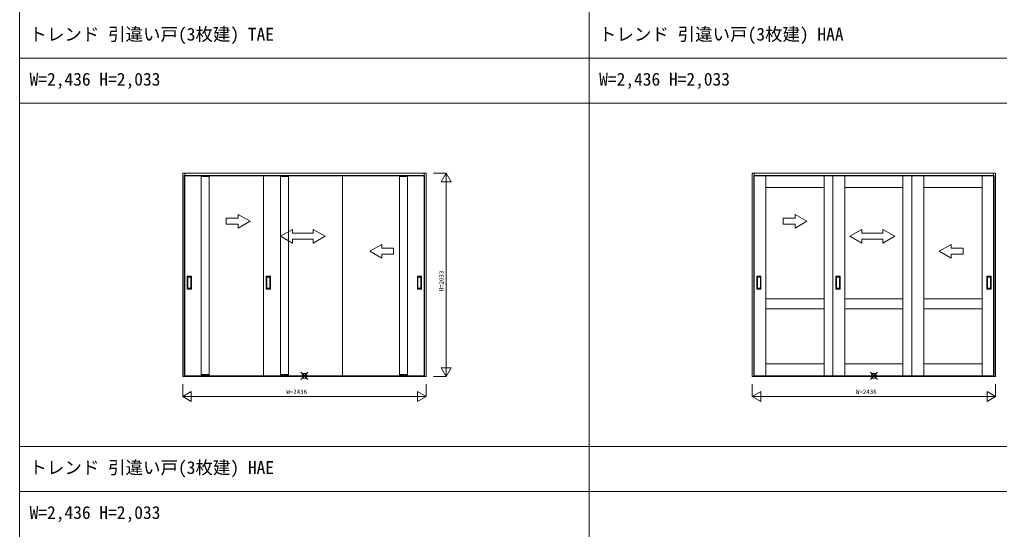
# Model space of a CAD drawing. Units: millimetres, scale not verified. Extents: x -14341 to 14341, y -10000 to 10000.
# Drawn here: x -14341 to -4535, y 1 to 5102 of the extents above; entities that cross this region are included whole.
import ezdxf
from ezdxf.enums import TextEntityAlignment as Align

# ---------------------------------------------------------------- set-up
doc = ezdxf.new("R2010")
doc.units = ezdxf.units.MM
doc.header["$LTSCALE"] = 50
doc.layers.add('0-0_0', color=7, linetype='Continuous')
for name, color, linetype, lineweight in [('0-1_YKK_F1', 7, 'Continuous', 18), ('0-2_YKK_IN', 1, 'Continuous', 18), ('0-3_YKK_A1', 4, 'Continuous', 18), ('0-4_YKK_N1', 2, 'Continuous', 18)]:
    doc.layers.add(name, color=color, linetype=linetype, lineweight=lineweight)
doc.styles.add('ＭＳ ゴシック', font='')
doc.styles.get('ＭＳ ゴシック').set_extended_font_data('MS Gothic')

msp = doc.modelspace()

# ---------------------------------------------------------------- linework, layer by layer
at = {"layer": '0-1_YKK_F1'}
for p, q in [((-14340.51, -10000), (-14340.51, 10000)), ((-8640.51, -10000), (-8640.51, 9500)), ((-14340.51, 4715), (14159.49, 4715)), ((-14340.51, 4265), (14159.49, 4265)), ((-14340.51, 830), (14159.49, 830)), ((-14340.51, 380), (14159.49, 380))]:
    msp.add_line(p, q, dxfattribs=at)
at = {"layer": '0-2_YKK_IN'}
for p, q in [((-11525.86, 1502.14), (-11455.15, 1572.86)), ((-11525.86, 1572.86), (-11455.15, 1502.14)), ((-5825.86, 1502.14), (-5755.15, 1572.86)), ((-5825.86, 1572.86), (-5755.15, 1502.14))]:
    msp.add_line(p, q, dxfattribs=at)
for centre in [(-11490.51, 1537.5), (-5790.51, 1537.5)]:
    msp.add_circle(centre, 25, dxfattribs=at)
at = {"layer": '0-3_YKK_A1'}
for p, q in [((-12688.51, 3564), (-12688.51, 1531)), ((-10292.51, 3540), (-12688.51, 3540)), ((-10292.51, 3537), (-12688.51, 3537)), ((-10292.51, 1531), (-10292.51, 3564)), ((-6988.51, 3564), (-6988.51, 1531)), ((-4592.51, 3540), (-6988.51, 3540)), ((-4592.51, 3537), (-6988.51, 3537)), ((-4592.51, 1531), (-4592.51, 3564)), ((-12033.01, 3084), (-12153.01, 3153.28)), ((-12153.01, 3114), (-12153.01, 3153.28)), ((-6460.51, 3084), (-6580.51, 3153.28)), ((-6580.51, 3114), (-6580.51, 3153.28)), ((-12033.01, 3084), (-12153.01, 3014.72)), ((-12153.01, 3014.72), (-12153.01, 3054)), ((-6460.51, 3084), (-6580.51, 3014.72)), ((-6580.51, 3014.72), (-6580.51, 3054)), ((-11731.01, 2934), (-11611.01, 3003.28)), ((-11611.01, 3003.28), (-11611.01, 2964)), ((-11611.01, 2964), (-11401.01, 2964)), ((-11401.01, 3003.28), (-11401.01, 2964)), ((-11281.01, 2934), (-11401.01, 3003.28)), ((-6031.01, 2934), (-5911.01, 3003.28)), ((-5911.01, 3003.28), (-5911.01, 2964)), ((-5911.01, 2964), (-5701.01, 2964)), ((-5701.01, 3003.28), (-5701.01, 2964)), ((-5581.01, 2934), (-5701.01, 3003.28)), ((-11731.01, 2934), (-11611.01, 2864)), ((-11611.01, 2904), (-11611.01, 2864)), ((-11401.01, 2904), (-11611.01, 2904)), ((-11281.01, 2934), (-11401.01, 2864)), ((-11401.01, 2904), (-11401.01, 2864)), ((-10837.01, 2784), (-10717.01, 2853.28)), ((-10717.01, 2814), (-10717.01, 2853.28)), ((-6031.01, 2934), (-5911.01, 2864)), ((-5911.01, 2904), (-5911.01, 2864)), ((-5701.01, 2904), (-5911.01, 2904)), ((-5581.01, 2934), (-5701.01, 2864)), ((-5701.01, 2904), (-5701.01, 2864)), ((-5137.01, 2784), (-5017.01, 2853.28)), ((-5017.01, 2814), (-5017.01, 2853.28)), ((-10837.01, 2784), (-10717.01, 2714.72)), ((-10717.01, 2714.72), (-10717.01, 2754)), ((-5137.01, 2784), (-5017.01, 2714.72)), ((-5017.01, 2714.72), (-5017.01, 2754)), ((-12663.01, 2404.5), (-12663.01, 2532.5)), ((-12622.01, 2533.5), (-12662.01, 2533.5)), ((-12657.01, 2414.5), (-12657.01, 2522.5)), ((-12656.01, 2523.5), (-12628.01, 2523.5)), ((-12627.01, 2522.5), (-12627.01, 2414.5)), ((-12621.01, 2404.5), (-12621.01, 2532.5)), ((-11872.01, 2404.5), (-11872.01, 2532.5)), ((-11831.01, 2533.5), (-11871.01, 2533.5)), ((-11866.01, 2414.5), (-11866.01, 2522.5)), ((-11865.01, 2523.5), (-11837.01, 2523.5)), ((-11836.01, 2522.5), (-11836.01, 2414.5)), ((-11830.01, 2404.5), (-11830.01, 2532.5)), ((-10360.01, 2404.5), (-10360.01, 2532.5)), ((-10359.01, 2533.5), (-10319.01, 2533.5)), ((-10354.01, 2522.5), (-10354.01, 2414.5)), ((-10325.01, 2523.5), (-10353.01, 2523.5)), ((-10324.01, 2414.5), (-10324.01, 2522.5)), ((-10318.01, 2404.5), (-10318.01, 2532.5)), ((-6963.01, 2404.5), (-6963.01, 2532.5)), ((-6922.01, 2533.5), (-6962.01, 2533.5)), ((-6957.01, 2414.5), (-6957.01, 2522.5)), ((-6956.01, 2523.5), (-6928.01, 2523.5)), ((-6927.01, 2522.5), (-6927.01, 2414.5)), ((-6921.01, 2404.5), (-6921.01, 2532.5)), ((-6172.01, 2404.5), (-6172.01, 2532.5)), ((-6131.01, 2533.5), (-6171.01, 2533.5)), ((-6166.01, 2414.5), (-6166.01, 2522.5)), ((-6165.01, 2523.5), (-6137.01, 2523.5)), ((-6136.01, 2522.5), (-6136.01, 2414.5)), ((-6130.01, 2404.5), (-6130.01, 2532.5)), ((-4660.01, 2404.5), (-4660.01, 2532.5)), ((-4659.01, 2533.5), (-4619.01, 2533.5)), ((-4654.01, 2522.5), (-4654.01, 2414.5)), ((-4625.01, 2523.5), (-4653.01, 2523.5)), ((-4624.01, 2414.5), (-4624.01, 2522.5)), ((-4618.01, 2404.5), (-4618.01, 2532.5)), ((-12622.01, 2403.5), (-12662.01, 2403.5)), ((-12628.01, 2413.5), (-12656.01, 2413.5)), ((-11831.01, 2403.5), (-11871.01, 2403.5)), ((-11837.01, 2413.5), (-11865.01, 2413.5)), ((-10359.01, 2403.5), (-10319.01, 2403.5)), ((-10353.01, 2413.5), (-10325.01, 2413.5)), ((-6922.01, 2403.5), (-6962.01, 2403.5)), ((-6928.01, 2413.5), (-6956.01, 2413.5)), ((-6131.01, 2403.5), (-6171.01, 2403.5)), ((-6137.01, 2413.5), (-6165.01, 2413.5)), ((-4659.01, 2403.5), (-4619.01, 2403.5)), ((-4653.01, 2413.5), (-4625.01, 2413.5)), ((-6289.01, 2309), (-6872.01, 2309)), ((-5500.01, 2309), (-6081.01, 2309)), ((-4709.01, 2309), (-5290.01, 2309)), ((-6872.01, 2209), (-6289.01, 2209)), ((-6081.01, 2209), (-5500.01, 2209)), ((-5290.01, 2209), (-4709.01, 2209)), ((-6289.01, 1659), (-6872.01, 1659)), ((-5500.01, 1659), (-6081.01, 1659)), ((-4709.01, 1659), (-5290.01, 1659)), ((-12688.51, 1535), (-10292.51, 1535)), ((-12688.51, 1531), (-10292.51, 1531)), ((-12522.01, 1549.5), (-12442.01, 1549.5)), ((-12442.01, 1539.5), (-12522.01, 1539.5)), ((-11731.01, 1549.5), (-11651.01, 1549.5)), ((-11651.01, 1539.5), (-11731.01, 1539.5)), ((-10459.01, 1549.5), (-10539.01, 1549.5)), ((-10539.01, 1539.5), (-10459.01, 1539.5)), ((-6988.51, 1535), (-4592.51, 1535)), ((-6988.51, 1531), (-4592.51, 1531)), ((-6872.01, 1539), (-6289.01, 1539)), ((-6289.01, 1539), (-6169.01, 1539)), ((-6081.01, 1539), (-5500.01, 1539)), ((-5500.01, 1539), (-5380.01, 1539)), ((-5290.01, 1539), (-4709.01, 1539))]:
    msp.add_line(p, q, dxfattribs=at)
for points in [[(-10292.51, 1531), (-10272.51, 1531), (-10272.51, 3564), (-12708.51, 3564), (-12708.51, 1531), (-12688.51, 1531)], [(-11869.01, 1539), (-12442.01, 1539), (-12442.01, 3543), (-11869.01, 3543)], [(-11080.01, 1539), (-11651.01, 1539), (-11651.01, 3543), (-11080.01, 3543)], [(-4592.51, 1531), (-4572.51, 1531), (-4572.51, 3564), (-7008.51, 3564), (-7008.51, 1531), (-6988.51, 1531)], [(-6872.01, 3423), (-6289.01, 3423), (-6289.01, 3543), (-6872.01, 3543)], [(-6169.01, 3543), (-6289.01, 3543), (-6289.01, 1539)], [(-6081.01, 3423), (-5500.01, 3423), (-5500.01, 3543), (-6081.01, 3543)], [(-5380.01, 3543), (-5500.01, 3543), (-5500.01, 1539)], [(-5290.01, 3423), (-4709.01, 3423), (-4709.01, 3543), (-5290.01, 3543)], [(-12153.01, 3114), (-12273.01, 3114), (-12273.01, 3054), (-12153.01, 3054)], [(-6580.51, 3114), (-6700.51, 3114), (-6700.51, 3054), (-6580.51, 3054)], [(-10717.01, 2814), (-10597.01, 2814), (-10597.01, 2754), (-10717.01, 2754)], [(-5017.01, 2814), (-4897.01, 2814), (-4897.01, 2754), (-5017.01, 2754)]]:
    msp.add_lwpolyline(points, dxfattribs=at)
for points in [[(-12692.01, 1539), (-12522.01, 1539), (-12522.01, 3543), (-12692.01, 3543)], [(-12442.01, 3542.5), (-12522.01, 3542.5), (-12522.01, 3532.5), (-12442.01, 3532.5)], [(-11901.01, 1539), (-11731.01, 1539), (-11731.01, 3543), (-11901.01, 3543)], [(-11651.01, 3542.5), (-11731.01, 3542.5), (-11731.01, 3532.5), (-11651.01, 3532.5)], [(-11110.01, 1539), (-10539.01, 1539), (-10539.01, 3543), (-11110.01, 3543)], [(-10539.01, 3542.5), (-10459.01, 3542.5), (-10459.01, 3532.5), (-10539.01, 3532.5)], [(-10289.01, 1539), (-10459.01, 1539), (-10459.01, 3543), (-10289.01, 3543)], [(-6992.01, 1539), (-6872.01, 1539), (-6872.01, 3543), (-6992.01, 3543)], [(-6201.01, 1539), (-6081.01, 1539), (-6081.01, 3543), (-6201.01, 3543)], [(-5410.01, 1539), (-5290.01, 1539), (-5290.01, 3543), (-5410.01, 3543)], [(-4709.01, 1539), (-4589.01, 1539), (-4589.01, 3543), (-4709.01, 3543)]]:
    msp.add_lwpolyline(points, close=True, dxfattribs=at)
for centre, start, end in [((-12662.01, 2532.5), 90, 180), ((-12656.01, 2522.5), 90, 180), ((-12628.01, 2522.5), 0, 90), ((-12622.01, 2532.5), 0, 90), ((-11871.01, 2532.5), 90, 180), ((-11865.01, 2522.5), 90, 180), ((-11837.01, 2522.5), 0, 90), ((-11831.01, 2532.5), 0, 90), ((-10359.01, 2532.5), 90, 180), ((-10353.01, 2522.5), 90, 180), ((-10325.01, 2522.5), 360, 90), ((-10319.01, 2532.5), 0, 90), ((-6962.01, 2532.5), 90, 180), ((-6956.01, 2522.5), 90, 180), ((-6928.01, 2522.5), 0, 90), ((-6922.01, 2532.5), 0, 90), ((-6171.01, 2532.5), 90, 180), ((-6165.01, 2522.5), 90, 180), ((-6137.01, 2522.5), 0, 90), ((-6131.01, 2532.5), 0, 90), ((-4659.01, 2532.5), 90, 180), ((-4653.01, 2522.5), 90, 180), ((-4625.01, 2522.5), 360, 90), ((-4619.01, 2532.5), 0, 90), ((-12662.01, 2404.5), 180, 270), ((-12656.01, 2414.5), 180, 270), ((-12628.01, 2414.5), 270, 0), ((-12622.01, 2404.5), 270, 0), ((-11871.01, 2404.5), 180, 270), ((-11865.01, 2414.5), 180, 270), ((-11837.01, 2414.5), 270, 0), ((-11831.01, 2404.5), 270, 0), ((-10359.01, 2404.5), 180, 270), ((-10353.01, 2414.5), 180, 270), ((-10325.01, 2414.5), 270, 360), ((-10319.01, 2404.5), 270, 0), ((-6962.01, 2404.5), 180, 270), ((-6956.01, 2414.5), 180, 270), ((-6928.01, 2414.5), 270, 0), ((-6922.01, 2404.5), 270, 0), ((-6171.01, 2404.5), 180, 270), ((-6165.01, 2414.5), 180, 270), ((-6137.01, 2414.5), 270, 0), ((-6131.01, 2404.5), 270, 0), ((-4659.01, 2404.5), 180, 270), ((-4653.01, 2414.5), 180, 270), ((-4625.01, 2414.5), 270, 360), ((-4619.01, 2404.5), 270, 0)]:
    msp.add_arc(centre, 1, start, end, dxfattribs=at)
at = {"layer": '0-4_YKK_N1'}
for p, q in [((-10197.51, 3564), (-10072.51, 3564)), ((-10072.51, 3564), (-10072.51, 1531)), ((-10122.51, 3477.4), (-10022.51, 3477.4)), ((-10122.51, 1617.6), (-10022.51, 1617.6)), ((-10197.51, 1531), (-10072.51, 1531)), ((-12708.51, 1331), (-12621.91, 1381)), ((-12621.91, 1381), (-12621.91, 1281)), ((-10359.11, 1381), (-10272.51, 1331)), ((-10272.51, 1456), (-10272.51, 1331)), ((-7008.51, 1331), (-6921.91, 1381)), ((-6921.91, 1381), (-6921.91, 1281)), ((-4659.11, 1381), (-4572.51, 1331)), ((-4572.51, 1456), (-4572.51, 1331)), ((-12708.51, 1331), (-12621.91, 1281)), ((-7008.51, 1331), (-6921.91, 1281))]:
    msp.add_line(p, q, dxfattribs=at)
for points in [[(-10122.51, 3477.4), (-10072.51, 3564), (-10022.51, 3477.4)], [(-10122.51, 1617.6), (-10072.51, 1531), (-10022.51, 1617.6)], [(-12708.51, 1456), (-12708.51, 1331), (-10272.51, 1331)], [(-10359.11, 1381), (-10359.11, 1281), (-10272.51, 1331)], [(-7008.51, 1456), (-7008.51, 1331), (-4572.51, 1331)], [(-4659.11, 1381), (-4659.11, 1281), (-4572.51, 1331)]]:
    msp.add_lwpolyline(points, dxfattribs=at)

# ---------------------------------------------------------------- texts
at = {"layer": '0-0_0', "style": 'ＭＳ ゴシック'}
for s, p in [('トレンド 引違い戸(3枚建) TAE', (-14242.51, 4852.5)), ('トレンド 引違い戸(3枚建) HAA', (-8542.51, 4852.5)), ('W=2,436 H=2,033', (-14240.51, 4402.5)), ('W=2,436 H=2,033', (-8540.51, 4402.5)), ('トレンド 引違い戸(3枚建) HAE', (-14242.51, 517.5)), ('W=2,436 H=2,033', (-14240.51, 67.5))]:
    msp.add_text(s, height=128.3, dxfattribs=at).set_placement(p, align=Align.BOTTOM_LEFT)
at = {"layer": '0-4_YKK_N1', "color": 7, "style": 'ＭＳ ゴシック'}
msp.add_text('H=2033', height=43.99, rotation=90, dxfattribs=at).set_placement((-10084.51, 2382.5), align=Align.BOTTOM_LEFT)
for p in [(-11670.51, 1343), (-5970.51, 1343)]:
    msp.add_text('W=2436', height=43.99, dxfattribs=at).set_placement(p, align=Align.BOTTOM_LEFT)

doc.saveas('drawing.dxf')
